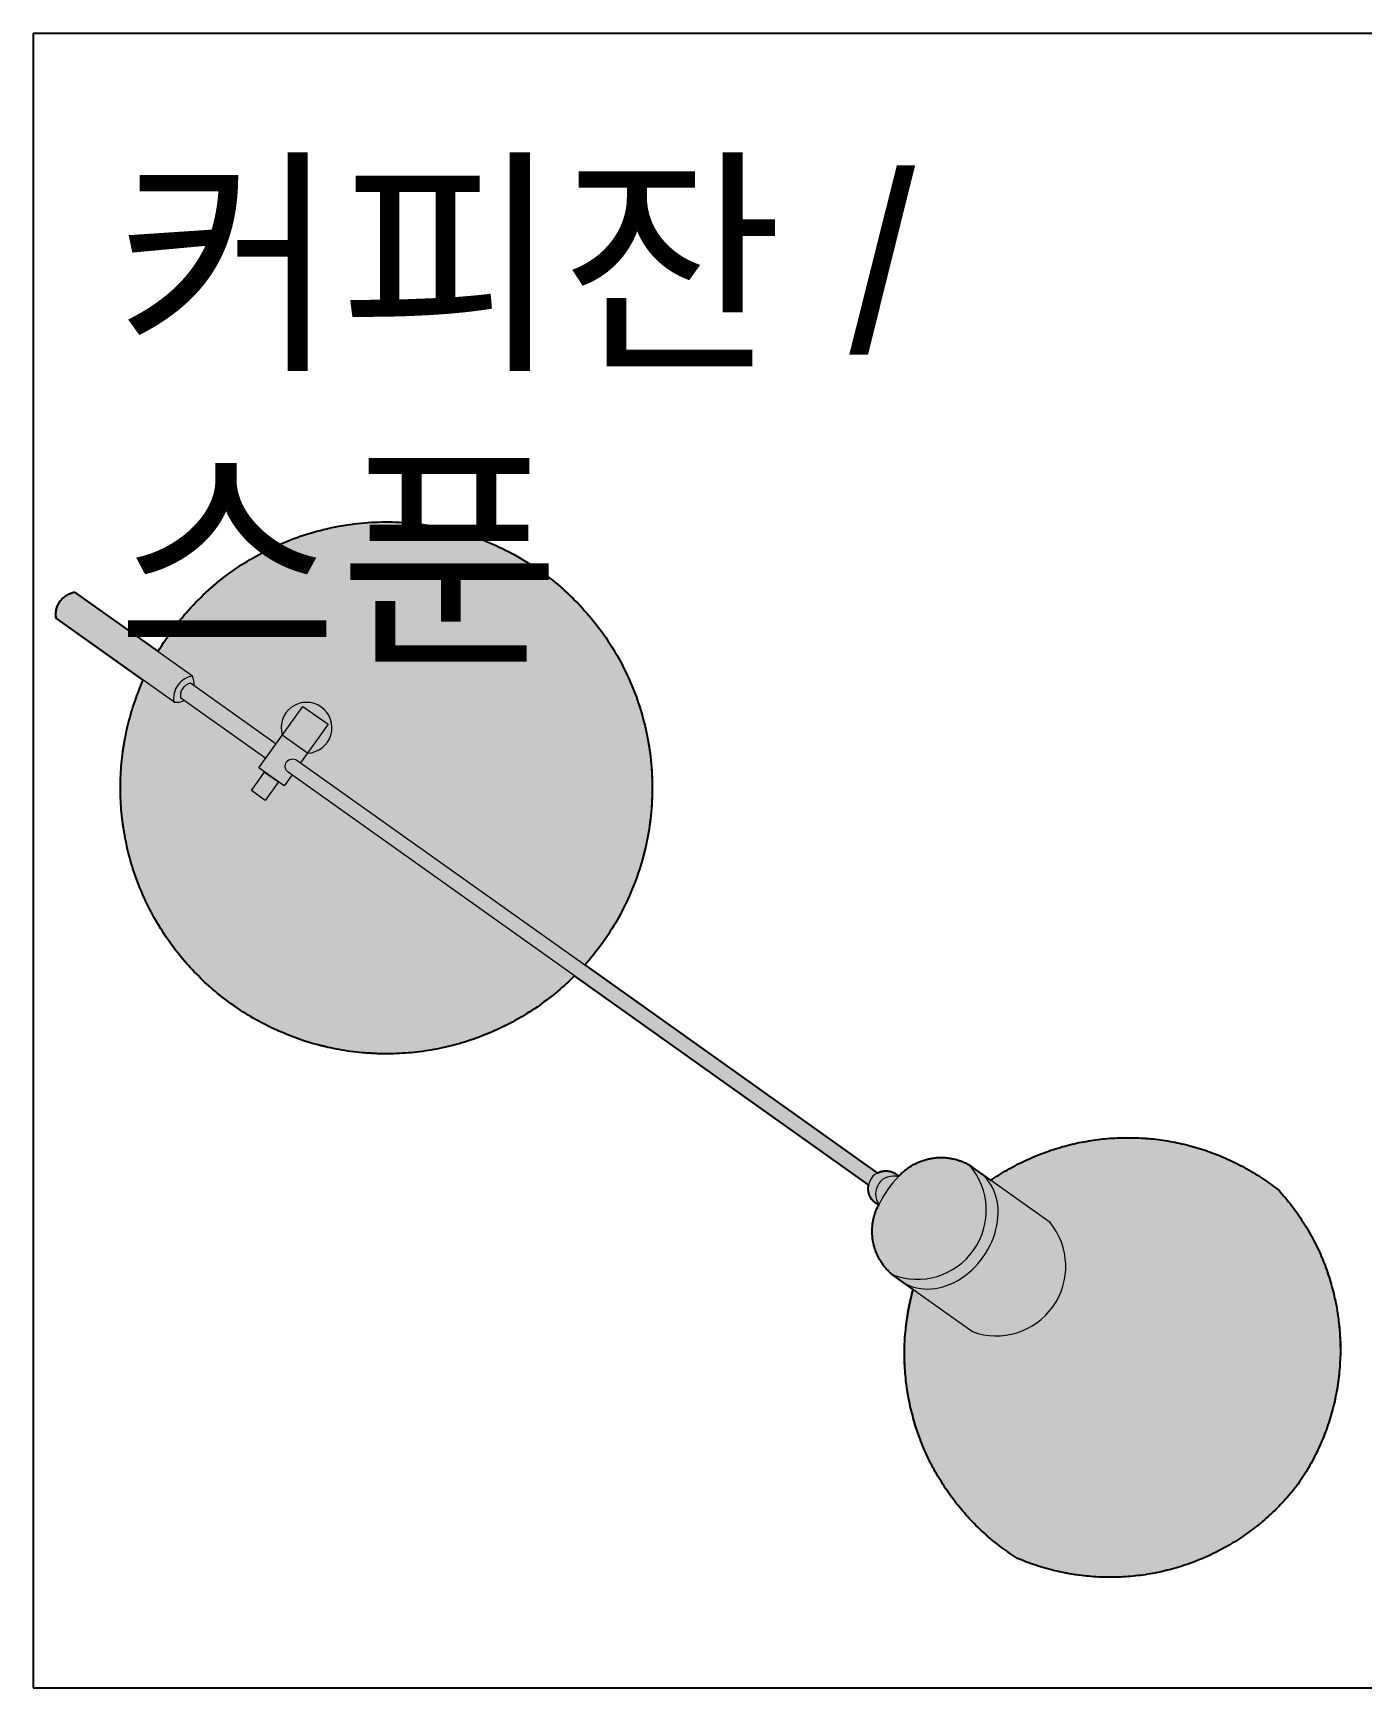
# Model space of a CAD drawing. Header units: millimetres. Extents: x 488786 to 747986, y 25193 to 95000.
# Drawn here: x 554300 to 555424, y 91100 to 92500 of the extents above; entities that cross this region are included whole.
import ezdxf

# ---------------------------------------------------------------- set-up
doc = ezdxf.new("R2010")
doc.units = ezdxf.units.MM
for name, color, linetype in [('10. ETC', 251, 'Continuous'), ('13. TXT2', 43, 'Continuous'), ('25. 255', 255, 'Continuous'), ('6. FUR1', 181, 'Continuous')]:
    doc.layers.add(name, color=color, linetype=linetype)
doc.layers.add('7. FUR2', color=241, linetype='Continuous', lineweight=5)
doc.styles.add('YUHIHA_TEXT', font='Pretendard-Regular.ttf')

# ---------------------------------------------------------------- blocks, each defined once
blk = doc.blocks.new('YUHIHA_Accessory_CoffeeCup_Spoon_A_Plan')
at = {"layer": '25. 255', "transparency": 33554687}
blk.add_hatch(color=256, dxfattribs=at).paths.add_polyline_path([(671.7, -507.7), (671.6, -507.4), (671.5, -506.8), (671.5, -506.7), (671.5, -506.6), (671.5, -506.4), (671.4, -506), (671.4, -505.9), (671.4, -505.7), (671.3, -505.2), (671.3, -504.8), (671.3, -504.4), (671.3, -503.9), (671.4, -503.5), (671.4, -503.1), (671.4, -502.8), (671.5, -502.4), (671.6, -502), (671.6, -501.7), (671.7, -501.3), (423, -324.5), (421.2, -326.2), (419.5, -327.9), (417.7, -329.6), (415.9, -331.3), (414.1, -332.9), (412.3, -334.5), (410.5, -336.1), (408.6, -337.7), (406.7, -339.3), (404.8, -340.8), (402.9, -342.3), (401, -343.8), (399.1, -345.3), (397.1, -346.7), (395.1, -348.2), (393.2, -349.6), (391.2, -351), (389.1, -352.4), (387.1, -353.7), (385.1, -355), (383, -356.3), (380.9, -357.6), (378.8, -358.9), (376.7, -360.1), (374.6, -361.3), (372.5, -362.5), (370.4, -363.7), (368.2, -364.8), (366, -365.9), (363.9, -367), (361.7, -368.1), (359.5, -369.2), (357.3, -370.2), (355, -371.2), (352.8, -372.2), (350.6, -373.1), (348.3, -374), (346, -374.9), (343.8, -375.8), (341.5, -376.7), (339.2, -377.5), (336.9, -378.3), (334.6, -379.1), (332.3, -379.9), (329.9, -380.6), (327.6, -381.3), (325.3, -382), (322.9, -382.6), (320.6, -383.2), (318.2, -383.9), (315.8, -384.4), (313.5, -385), (311.1, -385.5), (308.7, -386), (306.3, -386.5), (303.9, -386.9), (301.5, -387.4), (299.1, -387.7), (296.7, -388.1), (294.3, -388.5), (291.9, -388.8), (289.4, -389.1), (287, -389.3), (284.6, -389.6), (282.2, -389.8), (279.7, -390), (277.3, -390.1), (274.9, -390.3), (272.4, -390.4), (270, -390.5), (267.6, -390.5), (265.1, -390.5), (262.7, -390.5), (260.3, -390.5), (257.8, -390.5), (255.4, -390.4), (252.9, -390.3), (250.5, -390.1), (248.1, -390), (245.6, -389.8), (243.2, -389.6), (240.8, -389.4), (238.4, -389.1), (235.9, -388.8), (233.5, -388.5), (231.1, -388.2), (228.7, -387.8), (226.3, -387.4), (223.9, -387), (221.5, -386.5), (219.1, -386.1), (216.7, -385.6), (214.3, -385.1), (212, -384.5), (209.6, -383.9), (207.2, -383.3), (204.9, -382.7), (202.5, -382.1), (200.2, -381.4), (197.9, -380.7), (195.5, -380), (193.2, -379.2), (190.9, -378.4), (188.6, -377.6), (186.3, -376.8), (184, -375.9), (181.7, -375.1), (179.5, -374.2), (177.2, -373.2), (175, -372.3), (172.7, -371.3), (170.5, -370.3), (168.3, -369.3), (166.1, -368.3), (163.9, -367.2), (161.7, -366.1), (159.6, -365), (157.4, -363.8), (155.3, -362.7), (153.1, -361.5), (151, -360.3), (148.9, -359), (146.8, -357.8), (144.8, -356.5), (142.7, -355.2), (140.6, -353.9), (138.6, -352.5), (136.6, -351.2), (134.6, -349.8), (132.6, -348.4), (130.6, -346.9), (128.7, -345.5), (126.7, -344), (124.8, -342.5), (122.9, -341), (121, -339.5), (119.1, -337.9), (117.3, -336.3), (115.4, -334.7), (113.6, -333.1), (111.8, -331.5), (110, -329.8), (108.2, -328.1), (106.5, -326.5), (104.8, -324.7), (103, -323), (101.3, -321.3), (99.7, -319.5), (98, -317.7), (96.4, -315.9), (94.8, -314.1), (93.1, -312.2), (91.6, -310.4), (90, -308.5), (88.5, -306.6), (87, -304.7), (85.5, -302.8), (84, -300.8), (82.5, -298.9), (81.1, -296.9), (79.7, -294.9), (78.3, -292.9), (76.9, -290.9), (75.6, -288.9), (74.3, -286.8), (72.9, -284.8), (71.7, -282.7), (70.4, -280.6), (69.2, -278.5), (68, -276.4), (66.8, -274.3), (65.6, -272.1), (64.5, -270), (63.3, -267.8), (62.2, -265.6), (61.2, -263.4), (60.1, -261.2), (59.1, -259), (58.1, -256.8), (57.1, -254.6), (56.2, -252.3), (55.2, -250.1), (54.3, -247.8), (53.5, -245.5), (52.6, -243.3), (51.8, -241), (51, -238.7), (50.2, -236.4), (49.4, -234), (48.7, -231.7), (48, -229.4), (47.3, -227), (46.7, -224.7), (46, -222.3), (45.4, -220), (44.9, -217.6), (44.3, -215.2), (43.8, -212.8), (43.3, -210.5), (42.8, -208.1), (42.4, -205.7), (42, -203.3), (41.6, -200.9), (41.2, -198.5), (40.8, -196), (40.5, -193.6), (40.2, -191.2), (40, -188.8), (39.7, -186.4), (39.5, -183.9), (39.3, -181.5), (39.2, -179.1), (39, -176.6), (38.9, -174.2), (38.9, -171.8), (38.8, -169.3), (38.8, -166.9), (38.8, -164.4), (38.8, -162), (38.8, -159.6), (38.9, -157.1), (39, -154.7), (39.2, -152.3), (39.3, -149.8), (39.5, -147.4), (39.7, -145), (40, -142.5), (40.2, -140.1), (40.5, -137.7), (40.8, -135.3), (41.2, -132.9), (41.5, -130.5), (41.9, -128.1), (42.3, -125.7), (42.8, -123.3), (43.3, -120.9), (43.7, -118.5), (44.3, -116.1), (44.8, -113.7), (45.4, -111.4), (46, -109), (46.6, -106.6), (47.3, -104.3), (47.9, -101.9), (48.7, -99.6), (49.4, -97.3), (50.1, -95), (50.9, -92.7), (51.7, -90.4), (52.5, -88.1), (53.4, -85.8), (54.3, -83.5), (55.2, -81.2), (56.1, -79), (57, -76.7), (58, -74.5), (-15.7, -22.1), (-15.7, -21.9), (-15.8, -21.4), (-15.8, -21.2), (-15.9, -20.5), (-15.9, -20), (-15.9, -19.8), (-16, -19.3), (-16, -18.6), (-15.9, -18.1), (-15.9, -17.6), (-15.9, -17.2), (-15.8, -16.7), (-15.7, -16), (-15.7, -15.8), (-15.6, -15.1), (-15.5, -14.9), (-15.3, -14.2), (-15.3, -13.9), (-15.1, -13.3), (-15, -13), (-14.9, -12.6), (-14.6, -11.9), (-14.5, -11.7), (-14.3, -11.1), (-14.2, -10.9), (-14, -10.4), (-13.7, -10), (-13.5, -9.6), (-13.3, -9.2), (-13.2, -9), (-12.9, -8.6), (-12.5, -8), (-12.3, -7.6), (-11.8, -7.1), (-11.7, -6.9), (-11.2, -6.3), (-10.8, -5.8), (-10.6, -5.6), (-10.1, -5.1), (-9.9, -5), (-9.8, -4.8), (-9.4, -4.5), (-8.9, -4.1), (-8.3, -3.6), (-8.1, -3.5), (-7.6, -3.1), (-7.2, -2.8), (-6.6, -2.4), (-6.4, -2.3), (-5.7, -2), (-5.3, -1.8), (-4.9, -1.6), (-4.5, -1.4), (-4.1, -1.2), (-3.6, -1), (-3.2, -0.8), (-2.7, -0.7), (-2.3, -0.5), (-1.8, -0.4), (-1.4, -0.3), (-0.9, -0.2), (-0.5, -0.1), (0, 0), (70.6, -50.2), (72.1, -47.7), (73.7, -45.2), (75.2, -42.7), (76.9, -40.3), (78.5, -37.9), (80.2, -35.5), (81.9, -33.1), (83.6, -30.8), (85.4, -28.4), (87.2, -26.1), (89, -23.8), (90.9, -21.6), (92.8, -19.3), (94.7, -17.1), (96.6, -14.9), (98.6, -12.8), (100.6, -10.6), (102.7, -8.5), (104.7, -6.4), (106.8, -4.4), (108.9, -2.3), (111, -0.3), (113.2, 1.6), (115.4, 3.6), (117.6, 5.5), (119.9, 7.4), (122.1, 9.2), (124.4, 11.1), (126.7, 12.9), (129, 14.6), (131.4, 16.4), (133.8, 18.1), (136.2, 19.8), (138.6, 21.4), (141, 23), (143.5, 24.6), (146, 26.1), (148.5, 27.7), (151, 29.1), (153.6, 30.6), (156.1, 32), (158.7, 33.4), (161.3, 34.7), (163.9, 36.1), (166.6, 37.3), (169.2, 38.6), (171.9, 39.8), (174.6, 41), (177.2, 42.1), (180, 43.2), (182.7, 44.3), (185.4, 45.3), (188.2, 46.3), (190.9, 47.3), (193.7, 48.2), (196.5, 49.1), (199.3, 50), (202.1, 50.8), (204.9, 51.6), (207.8, 52.3), (210.6, 53), (213.5, 53.7), (216.3, 54.4), (219.2, 55), (222, 55.5), (224.9, 56), (227.8, 56.5), (230.7, 57), (233.6, 57.4), (236.5, 57.8), (239.4, 58.1), (242.3, 58.4), (245.3, 58.6), (248.2, 58.9), (251.1, 59.1), (254, 59.2), (256.9, 59.3), (259.9, 59.4), (262.8, 59.4), (265.7, 59.4), (268.7, 59.4), (271.6, 59.3), (274.5, 59.2), (277.4, 59), (280.4, 58.8), (283.3, 58.6), (286.2, 58.3), (289.1, 58), (292, 57.6), (294.9, 57.2), (297.8, 56.8), (300.7, 56.4), (303.6, 55.9), (306.5, 55.3), (309.3, 54.7), (312.2, 54.1), (315, 53.5), (317.9, 52.8), (320.7, 52.1), (323.6, 51.3), (326.4, 50.5), (329.2, 49.7), (332, 48.8), (334.8, 47.9), (337.5, 47), (340.3, 46), (343, 45), (345.8, 43.9), (348.5, 42.8), (351.2, 41.7), (353.9, 40.6), (356.6, 39.4), (359.2, 38.1), (361.9, 36.9), (364.5, 35.6), (367.1, 34.3), (369.7, 32.9), (372.3, 31.5), (374.8, 30.1), (377.4, 28.6), (379.9, 27.1), (382.4, 25.6), (384.9, 24), (387.3, 22.4), (389.7, 20.8), (392.2, 19.2), (394.6, 17.5), (396.9, 15.8), (399.3, 14), (401.6, 12.2), (403.9, 10.4), (406.2, 8.6), (408.4, 6.7), (410.7, 4.8), (412.9, 2.9), (415, 0.9), (417.2, -1), (419.3, -3.1), (421.4, -5.1), (423.5, -7.2), (425.6, -9.3), (427.6, -11.4), (429.6, -13.5), (431.5, -15.7), (433.5, -17.9), (435.4, -20.1), (437.3, -22.4), (439.1, -24.6), (440.9, -26.9), (442.7, -29.2), (444.5, -31.6), (446.2, -33.9), (447.9, -36.3), (449.6, -38.7), (451.2, -41.2), (452.8, -43.6), (454.4, -46.1), (455.9, -48.6), (457.4, -51.1), (458.9, -53.6), (460.3, -56.2), (461.7, -58.7), (463.1, -61.3), (464.5, -63.9), (465.8, -66.5), (467, -69.2), (468.3, -71.8), (469.5, -74.5), (470.6, -77.2), (471.8, -79.9), (472.9, -82.6), (473.9, -85.3), (475, -88.1), (475.9, -90.8), (476.9, -93.6), (477.8, -96.4), (478.7, -99.2), (479.5, -102), (480.4, -104.8), (481.1, -107.6), (481.9, -110.4), (482.6, -113.3), (483.2, -116.1), (483.9, -119), (484.4, -121.9), (485, -124.7), (485.5, -127.6), (486, -130.5), (486.4, -133.4), (486.8, -136.3), (487.2, -139.2), (487.5, -142.1), (487.8, -145), (488, -148), (488.2, -150.9), (488.4, -153.8), (488.5, -156.7), (488.6, -159.6), (488.7, -162.6), (488.7, -165.5), (488.7, -168.4), (488.7, -171.4), (488.6, -174.3), (488.4, -177.2), (488.2, -180.1), (488, -183.1), (487.8, -186), (487.5, -188.9), (487.2, -191.8), (486.8, -194.7), (486.4, -197.6), (486, -200.5), (485.5, -203.4), (485, -206.3), (484.5, -209.1), (483.9, -212), (483.3, -214.9), (482.6, -217.7), (481.9, -220.6), (481.2, -223.4), (480.4, -226.2), (479.6, -229), (478.7, -231.8), (477.9, -234.6), (476.9, -237.4), (476, -240.2), (475, -242.9), (474, -245.7), (472.9, -248.4), (471.8, -251.1), (470.7, -253.8), (469.5, -256.5), (468.3, -259.2), (467.1, -261.8), (465.8, -264.5), (464.5, -267.1), (463.2, -269.7), (461.8, -272.3), (460.4, -274.9), (459, -277.4), (457.5, -279.9), (456, -282.5), (454.4, -284.9), (452.9, -287.4), (451.3, -289.9), (449.6, -292.3), (448, -294.7), (446.3, -297.1), (444.5, -299.5), (442.8, -301.8), (441, -304.1), (439.2, -306.4), (437.3, -308.7), (435.5, -310.9), (433.6, -313.2), (431.6, -315.4), (679.2, -491.4), (679.5, -491.2), (679.7, -491.1), (680.3, -490.8), (680.6, -490.7), (680.8, -490.6), (681.4, -490.4), (681.9, -490.2), (682.1, -490.1), (682.4, -490.1), (682.9, -489.9), (683.3, -489.8), (683.7, -489.8), (684.3, -489.7), (684.5, -489.7), (685, -489.6), (685.6, -489.6), (685.9, -489.5), (686.2, -489.5), (686.5, -489.5), (686.7, -489.5), (687, -489.6), (687.1, -489.6), (687.5, -489.6), (687.7, -489.6), (688.2, -489.7), (688.6, -489.7), (688.9, -489.8), (689.4, -489.9), (689.7, -489.9), (689.9, -490), (690.4, -490.1), (690.8, -490.2), (691.2, -490.3), (691.5, -490.5), (691.8, -490.6), (692.3, -490.8), (692.9, -491), (693.4, -491.3), (693.7, -491.5), (693.9, -491.6), (694.5, -491.9), (694.7, -492.1), (695.1, -492.4), (695.6, -492.7), (696, -493), (696.2, -493.2), (696.4, -493.4), (696.8, -493.8), (697, -494), (697.1, -494.1), (697.2, -494.2), (697.8, -493.4), (698.6, -492.7), (698.9, -492.3), (699.6, -491.6), (700.4, -491), (701.1, -490.3), (701.5, -490), (702.3, -489.3), (703.1, -488.7), (703.9, -488.1), (704.3, -487.8), (704.7, -487.5), (705.5, -486.9), (706.3, -486.3), (707.6, -485.5), (708.1, -485.2), (708.9, -484.7), (709.8, -484.2), (710.3, -484), (711.2, -483.5), (712.1, -483.1), (712.5, -482.9), (713.9, -482.2), (714.8, -481.9), (715.8, -481.5), (716.2, -481.3), (717.2, -481), (717.7, -480.8), (718.2, -480.7), (719.1, -480.4), (719.6, -480.2), (720.6, -479.9), (721.6, -479.7), (722.5, -479.5), (723.5, -479.3), (724, -479.2), (724.5, -479.1), (725.5, -478.9), (726, -478.8), (727, -478.7), (728, -478.6), (728.5, -478.5), (729.5, -478.4), (730, -478.4), (730.5, -478.4), (731.5, -478.3), (732, -478.3), (733.1, -478.3), (734.1, -478.3), (735.1, -478.4), (736.1, -478.4), (736.6, -478.4), (737.6, -478.5), (738.6, -478.6), (739.6, -478.8), (740.1, -478.8), (740.6, -478.9), (741.1, -479), (741.6, -479.1), (742.1, -479.2), (743.1, -479.4), (743.6, -479.5), (744.6, -479.7), (745, -479.8), (746, -480.1), (746.5, -480.2), (747.5, -480.5), (748, -480.7), (748.4, -480.8), (748.9, -481), (749.4, -481.2), (749.9, -481.3), (750.3, -481.5), (750.8, -481.7), (751.7, -482.1), (752.7, -482.5), (753.1, -482.7), (753.6, -482.9), (754.5, -483.3), (754.9, -483.6), (755.8, -484), (756.3, -484.3), (764.8, -490.3), (765.4, -490.7), (765.6, -490.9), (775, -497.6), (776.7, -496.4), (778.4, -495.3), (780.1, -494.2), (781.8, -493.1), (783.6, -492), (785.3, -490.9), (787.1, -489.9), (788.8, -488.9), (790.6, -487.9), (792.4, -486.9), (794.2, -485.9), (796, -484.9), (797.8, -484), (799.6, -483.1), (801.5, -482.2), (803.3, -481.3), (805.1, -480.4), (807, -479.6), (808.9, -478.7), (810.7, -477.9), (812.6, -477.1), (814.5, -476.4), (816.4, -475.6), (818.3, -474.9), (820.2, -474.2), (822.1, -473.5), (824.1, -472.8), (826, -472.1), (827.9, -471.5), (829.9, -470.9), (831.8, -470.3), (833.8, -469.7), (835.8, -469.1), (837.7, -468.6), (839.7, -468), (841.7, -467.5), (843.7, -467.1), (845.7, -466.6), (847.7, -466.2), (849.6, -465.7), (851.7, -465.3), (853.7, -464.9), (855.7, -464.6), (857.7, -464.2), (859.7, -463.9), (861.7, -463.6), (863.7, -463.3), (865.8, -463.1), (867.8, -462.8), (869.8, -462.6), (871.9, -462.4), (873.9, -462.2), (875.9, -462), (878, -461.9), (880, -461.8), (882, -461.7), (884.1, -461.6), (886.1, -461.5), (888.2, -461.5), (890.2, -461.5), (892.2, -461.5), (894.3, -461.5), (896.3, -461.5), (898.4, -461.6), (900.4, -461.7), (902.5, -461.8), (904.5, -461.9), (906.5, -462.1), (908.6, -462.2), (910.6, -462.4), (912.6, -462.6), (914.7, -462.8), (916.7, -463.1), (918.7, -463.3), (920.7, -463.6), (922.7, -463.9), (924.8, -464.3), (926.8, -464.6), (928.8, -465), (930.8, -465.4), (932.8, -465.8), (934.8, -466.2), (936.8, -466.6), (938.8, -467.1), (940.8, -467.6), (942.7, -468.1), (944.7, -468.6), (946.7, -469.2), (948.6, -469.7), (950.6, -470.3), (952.5, -470.9), (954.5, -471.5), (956.4, -472.2), (958.4, -472.8), (960.3, -473.5), (962.2, -474.2), (964.1, -474.9), (966, -475.7), (967.9, -476.4), (969.8, -477.2), (971.7, -478), (973.6, -478.8), (975.4, -479.6), (977.3, -480.5), (979.1, -481.3), (981, -482.2), (982.8, -483.1), (984.6, -484.1), (986.4, -485), (988.2, -486), (990, -486.9), (991.8, -487.9), (993.6, -489), (995.4, -490), (997.1, -491), (998.8, -492.1), (1000.6, -493.2), (1002.3, -494.3), (1004, -495.4), (1005.7, -496.5), (1007.4, -497.7), (1009.1, -498.8), (1010.7, -500), (1012.4, -501.2), (1014, -502.4), (1015.7, -503.7), (1017.3, -504.9), (1018.9, -506.2), (1020.3, -507.7), (1021.6, -509.3), (1023, -510.9), (1024.3, -512.5), (1025.7, -514.1), (1027, -515.7), (1028.3, -517.3), (1029.6, -519), (1030.8, -520.6), (1032.1, -522.3), (1033.3, -524), (1034.5, -525.7), (1035.7, -527.4), (1036.8, -529.1), (1038, -530.9), (1039.1, -532.6), (1040.3, -534.4), (1041.4, -536.1), (1042.4, -537.9), (1043.5, -539.7), (1044.5, -541.5), (1045.6, -543.3), (1046.6, -545.1), (1047.6, -547), (1048.5, -548.8), (1049.5, -550.7), (1050.4, -552.5), (1051.3, -554.4), (1052.2, -556.3), (1053.1, -558.2), (1053.9, -560.1), (1054.7, -562), (1055.6, -563.9), (1056.3, -565.9), (1057.1, -567.8), (1057.9, -569.7), (1058.6, -571.7), (1059.3, -573.6), (1060, -575.6), (1060.6, -577.6), (1061.3, -579.6), (1061.9, -581.6), (1062.5, -583.5), (1063.1, -585.5), (1063.7, -587.6), (1064.2, -589.6), (1064.7, -591.6), (1065.2, -593.6), (1065.7, -595.6), (1066.2, -597.7), (1066.6, -599.7), (1067, -601.7), (1067.4, -603.8), (1067.8, -605.8), (1068.1, -607.9), (1068.5, -609.9), (1068.8, -612), (1069.1, -614.1), (1069.3, -616.1), (1069.6, -618.2), (1069.8, -620.3), (1070, -622.3), (1070.2, -624.4), (1070.3, -626.5), (1070.5, -628.6), (1070.6, -630.7), (1070.7, -632.7), (1070.8, -634.8), (1070.8, -636.9), (1070.8, -639), (1070.8, -641.1), (1070.8, -643.1), (1070.8, -645.2), (1070.7, -647.3), (1070.6, -649.4), (1070.5, -651.5), (1070.4, -653.6), (1070.3, -655.6), (1070.1, -657.7), (1069.9, -659.8), (1069.7, -661.8), (1069.5, -663.9), (1069.2, -666), (1068.9, -668.1), (1068.6, -670.1), (1068.3, -672.2), (1068, -674.2), (1067.6, -676.3), (1067.2, -678.3), (1066.8, -680.4), (1066.4, -682.4), (1066, -684.4), (1065.5, -686.5), (1065, -688.5), (1064.5, -690.5), (1064, -692.5), (1063.4, -694.5), (1062.8, -696.5), (1062.2, -698.5), (1061.6, -700.5), (1061, -702.5), (1060.3, -704.5), (1059.7, -706.5), (1059, -708.4), (1058.2, -710.4), (1057.5, -712.3), (1056.7, -714.3), (1056, -716.2), (1055.2, -718.1), (1054.3, -720), (1053.5, -721.9), (1052.6, -723.8), (1051.8, -725.7), (1050.9, -727.6), (1050, -729.5), (1049, -731.3), (1048.1, -733.2), (1047.1, -735), (1046.1, -736.9), (1045.1, -738.7), (1044, -740.5), (1043, -742.3), (1041.9, -744.1), (1040.8, -745.8), (1039.7, -747.6), (1038.6, -749.4), (1037.5, -751.1), (1036.3, -752.8), (1035, -754.5), (1033.8, -756.2), (1032.5, -757.8), (1031.2, -759.4), (1029.9, -761), (1028.5, -762.6), (1027.2, -764.2), (1025.8, -765.8), (1024.4, -767.3), (1023, -768.9), (1021.6, -770.4), (1020.2, -771.9), (1018.7, -773.4), (1017.3, -774.9), (1015.8, -776.4), (1014.3, -777.8), (1012.8, -779.2), (1011.2, -780.7), (1009.7, -782.1), (1008.1, -783.4), (1006.6, -784.8), (1005, -786.2), (1003.4, -787.5), (1001.8, -788.8), (1000.2, -790.1), (998.5, -791.4), (996.9, -792.7), (995.2, -793.9), (993.5, -795.2), (991.8, -796.4), (990.1, -797.6), (988.4, -798.8), (986.7, -799.9), (985, -801.1), (983.2, -802.2), (981.4, -803.3), (979.7, -804.4), (977.9, -805.5), (976.1, -806.5), (974.3, -807.6), (972.5, -808.6), (970.6, -809.6), (968.8, -810.6), (966.9, -811.5), (965.1, -812.5), (963.2, -813.4), (961.3, -814.3), (959.4, -815.2), (957.6, -816), (955.6, -816.9), (953.7, -817.7), (951.8, -818.5), (949.9, -819.3), (947.9, -820), (946, -820.8), (944, -821.5), (942.1, -822.2), (940.1, -822.9), (938.1, -823.5), (936.1, -824.2), (934.2, -824.8), (932.2, -825.4), (930.2, -825.9), (928.1, -826.5), (926.1, -827), (924.1, -827.5), (922.1, -828), (920.1, -828.5), (918, -829), (916, -829.4), (913.9, -829.8), (911.9, -830.2), (909.9, -830.5), (907.8, -830.9), (905.7, -831.2), (903.7, -831.5), (901.6, -831.8), (899.5, -832), (897.5, -832.3), (895.4, -832.5), (893.3, -832.7), (891.3, -832.8), (889.2, -833), (887.1, -833.1), (885, -833.2), (882.9, -833.3), (880.9, -833.4), (878.8, -833.4), (876.7, -833.4), (874.6, -833.4), (872.5, -833.4), (870.4, -833.3), (868.4, -833.3), (866.3, -833.2), (864.2, -833.1), (862.1, -832.9), (860, -832.8), (858, -832.6), (855.9, -832.4), (853.8, -832.2), (851.8, -831.9), (849.7, -831.7), (847.6, -831.4), (845.6, -831.1), (843.5, -830.8), (841.4, -830.4), (839.4, -830), (837.4, -829.6), (835.3, -829.2), (833.3, -828.8), (831.2, -828.3), (829.2, -827.9), (827.2, -827.4), (825.2, -826.8), (823.2, -826.3), (821.2, -825.7), (819.2, -825.2), (817.2, -824.6), (815.2, -823.9), (813.2, -823.3), (811.2, -822.6), (809.3, -821.9), (807.3, -821.2), (805.3, -820.5), (803.4, -819.8), (801.5, -819), (799.5, -818.2), (797.6, -817.4), (795.9, -816.3), (794.2, -815.2), (792.5, -814), (790.8, -812.9), (789.1, -811.7), (787.5, -810.5), (785.8, -809.3), (784.2, -808.1), (782.5, -806.9), (780.9, -805.7), (779.3, -804.4), (777.7, -803.1), (776.1, -801.8), (774.6, -800.5), (773, -799.2), (771.5, -797.8), (770, -796.5), (768.4, -795.1), (766.9, -793.7), (765.5, -792.3), (764, -790.9), (762.5, -789.5), (761.1, -788), (759.7, -786.6), (758.3, -785.1), (756.9, -783.6), (755.5, -782.1), (754.1, -780.6), (752.8, -779), (751.4, -777.5), (750.1, -775.9), (748.8, -774.4), (747.5, -772.8), (746.2, -771.2), (745, -769.6), (743.7, -768), (742.5, -766.3), (741.3, -764.7), (740.1, -763), (738.9, -761.4), (737.8, -759.7), (736.6, -758), (735.5, -756.3), (734.4, -754.6), (733.3, -752.8), (732.2, -751.1), (731.2, -749.4), (730.1, -747.6), (729.1, -745.8), (728.1, -744.1), (727.1, -742.3), (726.1, -740.5), (725.2, -738.7), (724.2, -736.9), (723.3, -735), (722.4, -733.2), (721.6, -731.4), (720.7, -729.5), (719.9, -727.6), (719, -725.8), (718.2, -723.9), (717.4, -722), (716.7, -720.1), (715.9, -718.2), (715.2, -716.3), (714.5, -714.4), (713.8, -712.5), (713.1, -710.5), (712.5, -708.6), (711.8, -706.7), (711.2, -704.7), (710.6, -702.8), (710.1, -700.8), (709.5, -698.8), (709, -696.9), (708.5, -694.9), (708, -692.9), (707.5, -690.9), (707, -688.9), (706.6, -686.9), (706.2, -684.9), (705.8, -682.9), (705.4, -680.9), (705, -678.9), (704.7, -676.9), (704.4, -674.9), (704.1, -672.9), (703.8, -670.8), (703.6, -668.8), (703.3, -666.8), (703.1, -664.8), (702.9, -662.7), (702.7, -660.7), (702.6, -658.7), (702.4, -656.6), (702.3, -654.6), (702.2, -652.5), (702.2, -650.5), (702.1, -648.5), (702.1, -646.4), (702.1, -644.4), (702.1, -642.3), (702.1, -640.3), (702.2, -638.2), (702.2, -636.2), (702.3, -634.2), (702.4, -632.1), (702.5, -630.1), (702.7, -628.1), (702.9, -626), (703.1, -624), (703.3, -622), (703.5, -619.9), (703.8, -617.9), (704, -615.9), (704.3, -613.9), (704.6, -611.8), (705, -609.8), (705.3, -607.8), (705.7, -605.8), (706.1, -603.8), (706.5, -601.8), (706.9, -599.8), (707.4, -597.8), (707.9, -595.8), (708.3, -593.8), (708.9, -591.9), (709.4, -589.9), (691.6, -577.3), (691.3, -577), (690.5, -576.3), (689.8, -575.6), (689.4, -575.2), (689, -574.9), (688.3, -574.2), (687.6, -573.4), (686.9, -572.7), (686.6, -572.3), (685.9, -571.5), (685, -570.4), (684.3, -569.6), (683.4, -568.3), (683.2, -567.9), (682.6, -567.1), (682.3, -566.6), (681.8, -565.8), (681.2, -564.9), (681, -564.5), (680.7, -564), (680.5, -563.6), (680, -562.7), (679.8, -562.2), (679.6, -561.8), (679.3, -561.3), (679.1, -560.9), (678.7, -559.9), (678.3, -559), (678.1, -558.5), (677.9, -558.1), (677.6, -557.1), (677.2, -556.1), (677.1, -555.7), (676.8, -554.7), (676.6, -554.2), (676.4, -553.2), (676.2, -552.7), (676, -551.8), (675.9, -551.3), (675.7, -550.3), (675.5, -549.3), (675.4, -548.8), (675.2, -547.8), (675.1, -547.3), (675, -546.3), (675, -545.8), (674.9, -544.7), (674.8, -543.7), (674.7, -543.2), (674.7, -542.2), (674.7, -541.2), (674.7, -540.2), (674.7, -539.2), (674.7, -538.7), (674.8, -537.7), (674.9, -536.6), (674.9, -536.1), (675, -535.1), (675.1, -534.1), (675.2, -533.6), (675.3, -533.1), (675.5, -532.1), (675.5, -531.6), (675.7, -530.6), (675.9, -530.1), (676.1, -529.1), (676.4, -528.1), (676.5, -527.7), (676.6, -527.2), (676.8, -526.7), (676.9, -526.2), (677.2, -525.2), (677.6, -524.3), (677.9, -523.3), (678.1, -522.9), (678.5, -521.9), (679.1, -520.5), (679.3, -520.1), (679.8, -519.2), (680.3, -518.3), (679.8, -518), (679.5, -517.9), (679.1, -517.7), (678.9, -517.5), (678.4, -517.3), (678.2, -517.2), (677.9, -516.9), (677.4, -516.6), (677.1, -516.3), (676.7, -516), (676.2, -515.6), (675.9, -515.3), (675.7, -515.1), (675.3, -514.7), (675, -514.4), (674.7, -514), (674.5, -513.7), (674.1, -513.3), (674, -513.1), (673.7, -512.7), (673.4, -512.2), (673.2, -511.7), (673, -511.3), (672.8, -511), (672.6, -510.6), (672.5, -510.2), (672.3, -509.9), (672.2, -509.4), (672, -509), (671.9, -508.6), (671.8, -508.2)], is_closed=False, flags=16)
at = {"layer": '6. FUR1'}
blk.add_lwpolyline([(671.7, -507.7), (671.6, -507.4), (671.5, -506.8), (671.5, -506.7), (671.5, -506.6), (671.5, -506.4), (671.4, -506), (671.4, -505.9), (671.4, -505.7), (671.3, -505.2), (671.3, -504.8), (671.3, -504.4), (671.3, -503.9), (671.4, -503.5), (671.4, -503.1), (671.4, -502.8), (671.5, -502.4), (671.6, -502), (671.6, -501.7), (671.7, -501.3), (423, -324.5), (421.2, -326.2), (419.5, -327.9), (417.7, -329.6), (415.9, -331.3), (414.1, -332.9), (412.3, -334.5), (410.5, -336.1), (408.6, -337.7), (406.7, -339.3), (404.8, -340.8), (402.9, -342.3), (401, -343.8), (399.1, -345.3), (397.1, -346.7), (395.1, -348.2), (393.2, -349.6), (391.2, -351), (389.1, -352.4), (387.1, -353.7), (385.1, -355), (383, -356.3), (380.9, -357.6), (378.8, -358.9), (376.7, -360.1), (374.6, -361.3), (372.5, -362.5), (370.4, -363.7), (368.2, -364.8), (366, -365.9), (363.9, -367), (361.7, -368.1), (359.5, -369.2), (357.3, -370.2), (355, -371.2), (352.8, -372.2), (350.6, -373.1), (348.3, -374), (346, -374.9), (343.8, -375.8), (341.5, -376.7), (339.2, -377.5), (336.9, -378.3), (334.6, -379.1), (332.3, -379.9), (329.9, -380.6), (327.6, -381.3), (325.3, -382), (322.9, -382.6), (320.6, -383.2), (318.2, -383.9), (315.8, -384.4), (313.5, -385), (311.1, -385.5), (308.7, -386), (306.3, -386.5), (303.9, -386.9), (301.5, -387.4), (299.1, -387.7), (296.7, -388.1), (294.3, -388.5), (291.9, -388.8), (289.4, -389.1), (287, -389.3), (284.6, -389.6), (282.2, -389.8), (279.7, -390), (277.3, -390.1), (274.9, -390.3), (272.4, -390.4), (270, -390.5), (267.6, -390.5), (265.1, -390.5), (262.7, -390.5), (260.3, -390.5), (257.8, -390.5), (255.4, -390.4), (252.9, -390.3), (250.5, -390.1), (248.1, -390), (245.6, -389.8), (243.2, -389.6), (240.8, -389.4), (238.4, -389.1), (235.9, -388.8), (233.5, -388.5), (231.1, -388.2), (228.7, -387.8), (226.3, -387.4), (223.9, -387), (221.5, -386.5), (219.1, -386.1), (216.7, -385.6), (214.3, -385.1), (212, -384.5), (209.6, -383.9), (207.2, -383.3), (204.9, -382.7), (202.5, -382.1), (200.2, -381.4), (197.9, -380.7), (195.5, -380), (193.2, -379.2), (190.9, -378.4), (188.6, -377.6), (186.3, -376.8), (184, -375.9), (181.7, -375.1), (179.5, -374.2), (177.2, -373.2), (175, -372.3), (172.7, -371.3), (170.5, -370.3), (168.3, -369.3), (166.1, -368.3), (163.9, -367.2), (161.7, -366.1), (159.6, -365), (157.4, -363.8), (155.3, -362.7), (153.1, -361.5), (151, -360.3), (148.9, -359), (146.8, -357.8), (144.8, -356.5), (142.7, -355.2), (140.6, -353.9), (138.6, -352.5), (136.6, -351.2), (134.6, -349.8), (132.6, -348.4), (130.6, -346.9), (128.7, -345.5), (126.7, -344), (124.8, -342.5), (122.9, -341), (121, -339.5), (119.1, -337.9), (117.3, -336.3), (115.4, -334.7), (113.6, -333.1), (111.8, -331.5), (110, -329.8), (108.2, -328.1), (106.5, -326.5), (104.8, -324.7), (103, -323), (101.3, -321.3), (99.7, -319.5), (98, -317.7), (96.4, -315.9), (94.8, -314.1), (93.1, -312.2), (91.6, -310.4), (90, -308.5), (88.5, -306.6), (87, -304.7), (85.5, -302.8), (84, -300.8), (82.5, -298.9), (81.1, -296.9), (79.7, -294.9), (78.3, -292.9), (76.9, -290.9), (75.6, -288.9), (74.3, -286.8), (72.9, -284.8), (71.7, -282.7), (70.4, -280.6), (69.2, -278.5), (68, -276.4), (66.8, -274.3), (65.6, -272.1), (64.5, -270), (63.3, -267.8), (62.2, -265.6), (61.2, -263.4), (60.1, -261.2), (59.1, -259), (58.1, -256.8), (57.1, -254.6), (56.2, -252.3), (55.2, -250.1), (54.3, -247.8), (53.5, -245.5), (52.6, -243.3), (51.8, -241), (51, -238.7), (50.2, -236.4), (49.4, -234), (48.7, -231.7), (48, -229.4), (47.3, -227), (46.7, -224.7), (46, -222.3), (45.4, -220), (44.9, -217.6), (44.3, -215.2), (43.8, -212.8), (43.3, -210.5), (42.8, -208.1), (42.4, -205.7), (42, -203.3), (41.6, -200.9), (41.2, -198.5), (40.8, -196), (40.5, -193.6), (40.2, -191.2), (40, -188.8), (39.7, -186.4), (39.5, -183.9), (39.3, -181.5), (39.2, -179.1), (39, -176.6), (38.9, -174.2), (38.9, -171.8), (38.8, -169.3), (38.8, -166.9), (38.8, -164.4), (38.8, -162), (38.8, -159.6), (38.9, -157.1), (39, -154.7), (39.2, -152.3), (39.3, -149.8), (39.5, -147.4), (39.7, -145), (40, -142.5), (40.2, -140.1), (40.5, -137.7), (40.8, -135.3), (41.2, -132.9), (41.5, -130.5), (41.9, -128.1), (42.3, -125.7), (42.8, -123.3), (43.3, -120.9), (43.7, -118.5), (44.3, -116.1), (44.8, -113.7), (45.4, -111.4), (46, -109), (46.6, -106.6), (47.3, -104.3), (47.9, -101.9), (48.7, -99.6), (49.4, -97.3), (50.1, -95), (50.9, -92.7), (51.7, -90.4), (52.5, -88.1), (53.4, -85.8), (54.3, -83.5), (55.2, -81.2), (56.1, -79), (57, -76.7), (58, -74.5), (-15.7, -22.1), (-15.7, -21.9), (-15.8, -21.4), (-15.8, -21.2), (-15.9, -20.5), (-15.9, -20), (-15.9, -19.8), (-16, -19.3), (-16, -18.6), (-15.9, -18.1), (-15.9, -17.6), (-15.9, -17.2), (-15.8, -16.7), (-15.7, -16), (-15.7, -15.8), (-15.6, -15.1), (-15.5, -14.9), (-15.3, -14.2), (-15.3, -13.9), (-15.1, -13.3), (-15, -13), (-14.9, -12.6), (-14.6, -11.9), (-14.5, -11.7), (-14.3, -11.1), (-14.2, -10.9), (-14, -10.4), (-13.7, -10), (-13.5, -9.6), (-13.3, -9.2), (-13.2, -9), (-12.9, -8.6), (-12.5, -8), (-12.3, -7.6), (-11.8, -7.1), (-11.7, -6.9), (-11.2, -6.3), (-10.8, -5.8), (-10.6, -5.6), (-10.1, -5.1), (-9.9, -5), (-9.8, -4.8), (-9.4, -4.5), (-8.9, -4.1), (-8.3, -3.6), (-8.1, -3.5), (-7.6, -3.1), (-7.2, -2.8), (-6.6, -2.4), (-6.4, -2.3), (-5.7, -2), (-5.3, -1.8), (-4.9, -1.6), (-4.5, -1.4), (-4.1, -1.2), (-3.6, -1), (-3.2, -0.8), (-2.7, -0.7), (-2.3, -0.5), (-1.8, -0.4), (-1.4, -0.3), (-0.9, -0.2), (-0.5, -0.1), (0, 0), (70.6, -50.2), (72.1, -47.7), (73.7, -45.2), (75.2, -42.7), (76.9, -40.3), (78.5, -37.9), (80.2, -35.5), (81.9, -33.1), (83.6, -30.8), (85.4, -28.4), (87.2, -26.1), (89, -23.8), (90.9, -21.6), (92.8, -19.3), (94.7, -17.1), (96.6, -14.9), (98.6, -12.8), (100.6, -10.6), (102.7, -8.5), (104.7, -6.4), (106.8, -4.4), (108.9, -2.3), (111, -0.3), (113.2, 1.6), (115.4, 3.6), (117.6, 5.5), (119.9, 7.4), (122.1, 9.2), (124.4, 11.1), (126.7, 12.9), (129, 14.6), (131.4, 16.4), (133.8, 18.1), (136.2, 19.8), (138.6, 21.4), (141, 23), (143.5, 24.6), (146, 26.1), (148.5, 27.7), (151, 29.1), (153.6, 30.6), (156.1, 32), (158.7, 33.4), (161.3, 34.7), (163.9, 36.1), (166.6, 37.3), (169.2, 38.6), (171.9, 39.8), (174.6, 41), (177.2, 42.1), (180, 43.2), (182.7, 44.3), (185.4, 45.3), (188.2, 46.3), (190.9, 47.3), (193.7, 48.2), (196.5, 49.1), (199.3, 50), (202.1, 50.8), (204.9, 51.6), (207.8, 52.3), (210.6, 53), (213.5, 53.7), (216.3, 54.4), (219.2, 55), (222, 55.5), (224.9, 56), (227.8, 56.5), (230.7, 57), (233.6, 57.4), (236.5, 57.8), (239.4, 58.1), (242.3, 58.4), (245.3, 58.6), (248.2, 58.9), (251.1, 59.1), (254, 59.2), (256.9, 59.3), (259.9, 59.4), (262.8, 59.4), (265.7, 59.4), (268.7, 59.4), (271.6, 59.3), (274.5, 59.2), (277.4, 59), (280.4, 58.8), (283.3, 58.6), (286.2, 58.3), (289.1, 58), (292, 57.6), (294.9, 57.2), (297.8, 56.8), (300.7, 56.4), (303.6, 55.9), (306.5, 55.3), (309.3, 54.7), (312.2, 54.1), (315, 53.5), (317.9, 52.8), (320.7, 52.1), (323.6, 51.3), (326.4, 50.5), (329.2, 49.7), (332, 48.8), (334.8, 47.9), (337.5, 47), (340.3, 46), (343, 45), (345.8, 43.9), (348.5, 42.8), (351.2, 41.7), (353.9, 40.6), (356.6, 39.4), (359.2, 38.1), (361.9, 36.9), (364.5, 35.6), (367.1, 34.3), (369.7, 32.9), (372.3, 31.5), (374.8, 30.1), (377.4, 28.6), (379.9, 27.1), (382.4, 25.6), (384.9, 24), (387.3, 22.4), (389.7, 20.8), (392.2, 19.2), (394.6, 17.5), (396.9, 15.8), (399.3, 14), (401.6, 12.2), (403.9, 10.4), (406.2, 8.6), (408.4, 6.7), (410.7, 4.8), (412.9, 2.9), (415, 0.9), (417.2, -1), (419.3, -3.1), (421.4, -5.1), (423.5, -7.2), (425.6, -9.3), (427.6, -11.4), (429.6, -13.5), (431.5, -15.7), (433.5, -17.9), (435.4, -20.1), (437.3, -22.4), (439.1, -24.6), (440.9, -26.9), (442.7, -29.2), (444.5, -31.6), (446.2, -33.9), (447.9, -36.3), (449.6, -38.7), (451.2, -41.2), (452.8, -43.6), (454.4, -46.1), (455.9, -48.6), (457.4, -51.1), (458.9, -53.6), (460.3, -56.2), (461.7, -58.7), (463.1, -61.3), (464.5, -63.9), (465.8, -66.5), (467, -69.2), (468.3, -71.8), (469.5, -74.5), (470.6, -77.2), (471.8, -79.9), (472.9, -82.6), (473.9, -85.3), (475, -88.1), (475.9, -90.8), (476.9, -93.6), (477.8, -96.4), (478.7, -99.2), (479.5, -102), (480.4, -104.8), (481.1, -107.6), (481.9, -110.4), (482.6, -113.3), (483.2, -116.1), (483.9, -119), (484.4, -121.9), (485, -124.7), (485.5, -127.6), (486, -130.5), (486.4, -133.4), (486.8, -136.3), (487.2, -139.2), (487.5, -142.1), (487.8, -145), (488, -148), (488.2, -150.9), (488.4, -153.8), (488.5, -156.7), (488.6, -159.6), (488.7, -162.6), (488.7, -165.5), (488.7, -168.4), (488.7, -171.4), (488.6, -174.3), (488.4, -177.2), (488.2, -180.1), (488, -183.1), (487.8, -186), (487.5, -188.9), (487.2, -191.8), (486.8, -194.7), (486.4, -197.6), (486, -200.5), (485.5, -203.4), (485, -206.3), (484.5, -209.1), (483.9, -212), (483.3, -214.9), (482.6, -217.7), (481.9, -220.6), (481.2, -223.4), (480.4, -226.2), (479.6, -229), (478.7, -231.8), (477.9, -234.6), (476.9, -237.4), (476, -240.2), (475, -242.9), (474, -245.7), (472.9, -248.4), (471.8, -251.1), (470.7, -253.8), (469.5, -256.5), (468.3, -259.2), (467.1, -261.8), (465.8, -264.5), (464.5, -267.1), (463.2, -269.7), (461.8, -272.3), (460.4, -274.9), (459, -277.4), (457.5, -279.9), (456, -282.5), (454.4, -284.9), (452.9, -287.4), (451.3, -289.9), (449.6, -292.3), (448, -294.7), (446.3, -297.1), (444.5, -299.5), (442.8, -301.8), (441, -304.1), (439.2, -306.4), (437.3, -308.7), (435.5, -310.9), (433.6, -313.2), (431.6, -315.4), (679.2, -491.4), (679.5, -491.2), (679.7, -491.1), (680.3, -490.8), (680.6, -490.7), (680.8, -490.6), (681.4, -490.4), (681.9, -490.2), (682.1, -490.1), (682.4, -490.1), (682.9, -489.9), (683.3, -489.8), (683.7, -489.8), (684.3, -489.7), (684.5, -489.7), (685, -489.6), (685.6, -489.6), (685.9, -489.5), (686.2, -489.5), (686.5, -489.5), (686.7, -489.5), (687, -489.6), (687.1, -489.6), (687.5, -489.6), (687.7, -489.6), (688.2, -489.7), (688.6, -489.7), (688.9, -489.8), (689.4, -489.9), (689.7, -489.9), (689.9, -490), (690.4, -490.1), (690.8, -490.2), (691.2, -490.3), (691.5, -490.5), (691.8, -490.6), (692.3, -490.8), (692.9, -491), (693.4, -491.3), (693.7, -491.5), (693.9, -491.6), (694.5, -491.9), (694.7, -492.1), (695.1, -492.4), (695.6, -492.7), (696, -493), (696.2, -493.2), (696.4, -493.4), (696.8, -493.8), (697, -494), (697.1, -494.1), (697.2, -494.2), (697.8, -493.4), (698.6, -492.7), (698.9, -492.3), (699.6, -491.6), (700.4, -491), (701.1, -490.3), (701.5, -490), (702.3, -489.3), (703.1, -488.7), (703.9, -488.1), (704.3, -487.8), (704.7, -487.5), (705.5, -486.9), (706.3, -486.3), (707.6, -485.5), (708.1, -485.2), (708.9, -484.7), (709.8, -484.2), (710.3, -484), (711.2, -483.5), (712.1, -483.1), (712.5, -482.9), (713.9, -482.2), (714.8, -481.9), (715.8, -481.5), (716.2, -481.3), (717.2, -481), (717.7, -480.8), (718.2, -480.7), (719.1, -480.4), (719.6, -480.2), (720.6, -479.9), (721.6, -479.7), (722.5, -479.5), (723.5, -479.3), (724, -479.2), (724.5, -479.1), (725.5, -478.9), (726, -478.8), (727, -478.7), (728, -478.6), (728.5, -478.5), (729.5, -478.4), (730, -478.4), (730.5, -478.4), (731.5, -478.3), (732, -478.3), (733.1, -478.3), (734.1, -478.3), (735.1, -478.4), (736.1, -478.4), (736.6, -478.4), (737.6, -478.5), (738.6, -478.6), (739.6, -478.8), (740.1, -478.8), (740.6, -478.9), (741.1, -479), (741.6, -479.1), (742.1, -479.2), (743.1, -479.4), (743.6, -479.5), (744.6, -479.7), (745, -479.8), (746, -480.1), (746.5, -480.2), (747.5, -480.5), (748, -480.7), (748.4, -480.8), (748.9, -481), (749.4, -481.2), (749.9, -481.3), (750.3, -481.5), (750.8, -481.7), (751.7, -482.1), (752.7, -482.5), (753.1, -482.7), (753.6, -482.9), (754.5, -483.3), (754.9, -483.6), (755.8, -484), (756.3, -484.3), (764.8, -490.3), (765.4, -490.7), (765.6, -490.9), (775, -497.6), (776.7, -496.4), (778.4, -495.3), (780.1, -494.2), (781.8, -493.1), (783.6, -492), (785.3, -490.9), (787.1, -489.9), (788.8, -488.9), (790.6, -487.9), (792.4, -486.9), (794.2, -485.9), (796, -484.9), (797.8, -484), (799.6, -483.1), (801.5, -482.2), (803.3, -481.3), (805.1, -480.4), (807, -479.6), (808.9, -478.7), (810.7, -477.9), (812.6, -477.1), (814.5, -476.4), (816.4, -475.6), (818.3, -474.9), (820.2, -474.2), (822.1, -473.5), (824.1, -472.8), (826, -472.1), (827.9, -471.5), (829.9, -470.9), (831.8, -470.3), (833.8, -469.7), (835.8, -469.1), (837.7, -468.6), (839.7, -468), (841.7, -467.5), (843.7, -467.1), (845.7, -466.6), (847.7, -466.2), (849.6, -465.7), (851.7, -465.3), (853.7, -464.9), (855.7, -464.6), (857.7, -464.2), (859.7, -463.9), (861.7, -463.6), (863.7, -463.3), (865.8, -463.1), (867.8, -462.8), (869.8, -462.6), (871.9, -462.4), (873.9, -462.2), (875.9, -462), (878, -461.9), (880, -461.8), (882, -461.7), (884.1, -461.6), (886.1, -461.5), (888.2, -461.5), (890.2, -461.5), (892.2, -461.5), (894.3, -461.5), (896.3, -461.5), (898.4, -461.6), (900.4, -461.7), (902.5, -461.8), (904.5, -461.9), (906.5, -462.1), (908.6, -462.2), (910.6, -462.4), (912.6, -462.6), (914.7, -462.8), (916.7, -463.1), (918.7, -463.3), (920.7, -463.6), (922.7, -463.9), (924.8, -464.3), (926.8, -464.6), (928.8, -465), (930.8, -465.4), (932.8, -465.8), (934.8, -466.2), (936.8, -466.6), (938.8, -467.1), (940.8, -467.6), (942.7, -468.1), (944.7, -468.6), (946.7, -469.2), (948.6, -469.7), (950.6, -470.3), (952.5, -470.9), (954.5, -471.5), (956.4, -472.2), (958.4, -472.8), (960.3, -473.5), (962.2, -474.2), (964.1, -474.9), (966, -475.7), (967.9, -476.4), (969.8, -477.2), (971.7, -478), (973.6, -478.8), (975.4, -479.6), (977.3, -480.5), (979.1, -481.3), (981, -482.2), (982.8, -483.1), (984.6, -484.1), (986.4, -485), (988.2, -486), (990, -486.9), (991.8, -487.9), (993.6, -489), (995.4, -490), (997.1, -491), (998.8, -492.1), (1000.6, -493.2), (1002.3, -494.3), (1004, -495.4), (1005.7, -496.5), (1007.4, -497.7), (1009.1, -498.8), (1010.7, -500), (1012.4, -501.2), (1014, -502.4), (1015.7, -503.7), (1017.3, -504.9), (1018.9, -506.2), (1020.3, -507.7), (1021.6, -509.3), (1023, -510.9), (1024.3, -512.5), (1025.7, -514.1), (1027, -515.7), (1028.3, -517.3), (1029.6, -519), (1030.8, -520.6), (1032.1, -522.3), (1033.3, -524), (1034.5, -525.7), (1035.7, -527.4), (1036.8, -529.1), (1038, -530.9), (1039.1, -532.6), (1040.3, -534.4), (1041.4, -536.1), (1042.4, -537.9), (1043.5, -539.7), (1044.5, -541.5), (1045.6, -543.3), (1046.6, -545.1), (1047.6, -547), (1048.5, -548.8), (1049.5, -550.7), (1050.4, -552.5), (1051.3, -554.4), (1052.2, -556.3), (1053.1, -558.2), (1053.9, -560.1), (1054.7, -562), (1055.6, -563.9), (1056.3, -565.9), (1057.1, -567.8), (1057.9, -569.7), (1058.6, -571.7), (1059.3, -573.6), (1060, -575.6), (1060.6, -577.6), (1061.3, -579.6), (1061.9, -581.6), (1062.5, -583.5), (1063.1, -585.5), (1063.7, -587.6), (1064.2, -589.6), (1064.7, -591.6), (1065.2, -593.6), (1065.7, -595.6), (1066.2, -597.7), (1066.6, -599.7), (1067, -601.7), (1067.4, -603.8), (1067.8, -605.8), (1068.1, -607.9), (1068.5, -609.9), (1068.8, -612), (1069.1, -614.1), (1069.3, -616.1), (1069.6, -618.2), (1069.8, -620.3), (1070, -622.3), (1070.2, -624.4), (1070.3, -626.5), (1070.5, -628.6), (1070.6, -630.7), (1070.7, -632.7), (1070.8, -634.8), (1070.8, -636.9), (1070.8, -639), (1070.8, -641.1), (1070.8, -643.1), (1070.8, -645.2), (1070.7, -647.3), (1070.6, -649.4), (1070.5, -651.5), (1070.4, -653.6), (1070.3, -655.6), (1070.1, -657.7), (1069.9, -659.8), (1069.7, -661.8), (1069.5, -663.9), (1069.2, -666), (1068.9, -668.1), (1068.6, -670.1), (1068.3, -672.2), (1068, -674.2), (1067.6, -676.3), (1067.2, -678.3), (1066.8, -680.4), (1066.4, -682.4), (1066, -684.4), (1065.5, -686.5), (1065, -688.5), (1064.5, -690.5), (1064, -692.5), (1063.4, -694.5), (1062.8, -696.5), (1062.2, -698.5), (1061.6, -700.5), (1061, -702.5), (1060.3, -704.5), (1059.7, -706.5), (1059, -708.4), (1058.2, -710.4), (1057.5, -712.3), (1056.7, -714.3), (1056, -716.2), (1055.2, -718.1), (1054.3, -720), (1053.5, -721.9), (1052.6, -723.8), (1051.8, -725.7), (1050.9, -727.6), (1050, -729.5), (1049, -731.3), (1048.1, -733.2), (1047.1, -735), (1046.1, -736.9), (1045.1, -738.7), (1044, -740.5), (1043, -742.3), (1041.9, -744.1), (1040.8, -745.8), (1039.7, -747.6), (1038.6, -749.4), (1037.5, -751.1), (1036.3, -752.8), (1035, -754.5), (1033.8, -756.2), (1032.5, -757.8), (1031.2, -759.4), (1029.9, -761), (1028.5, -762.6), (1027.2, -764.2), (1025.8, -765.8), (1024.4, -767.3), (1023, -768.9), (1021.6, -770.4), (1020.2, -771.9), (1018.7, -773.4), (1017.3, -774.9), (1015.8, -776.4), (1014.3, -777.8), (1012.8, -779.2), (1011.2, -780.7), (1009.7, -782.1), (1008.1, -783.4), (1006.6, -784.8), (1005, -786.2), (1003.4, -787.5), (1001.8, -788.8), (1000.2, -790.1), (998.5, -791.4), (996.9, -792.7), (995.2, -793.9), (993.5, -795.2), (991.8, -796.4), (990.1, -797.6), (988.4, -798.8), (986.7, -799.9), (985, -801.1), (983.2, -802.2), (981.4, -803.3), (979.7, -804.4), (977.9, -805.5), (976.1, -806.5), (974.3, -807.6), (972.5, -808.6), (970.6, -809.6), (968.8, -810.6), (966.9, -811.5), (965.1, -812.5), (963.2, -813.4), (961.3, -814.3), (959.4, -815.2), (957.6, -816), (955.6, -816.9), (953.7, -817.7), (951.8, -818.5), (949.9, -819.3), (947.9, -820), (946, -820.8), (944, -821.5), (942.1, -822.2), (940.1, -822.9), (938.1, -823.5), (936.1, -824.2), (934.2, -824.8), (932.2, -825.4), (930.2, -825.9), (928.1, -826.5), (926.1, -827), (924.1, -827.5), (922.1, -828), (920.1, -828.5), (918, -829), (916, -829.4), (913.9, -829.8), (911.9, -830.2), (909.9, -830.5), (907.8, -830.9), (905.7, -831.2), (903.7, -831.5), (901.6, -831.8), (899.5, -832), (897.5, -832.3), (895.4, -832.5), (893.3, -832.7), (891.3, -832.8), (889.2, -833), (887.1, -833.1), (885, -833.2), (882.9, -833.3), (880.9, -833.4), (878.8, -833.4), (876.7, -833.4), (874.6, -833.4), (872.5, -833.4), (870.4, -833.3), (868.4, -833.3), (866.3, -833.2), (864.2, -833.1), (862.1, -832.9), (860, -832.8), (858, -832.6), (855.9, -832.4), (853.8, -832.2), (851.8, -831.9), (849.7, -831.7), (847.6, -831.4), (845.6, -831.1), (843.5, -830.8), (841.4, -830.4), (839.4, -830), (837.4, -829.6), (835.3, -829.2), (833.3, -828.8), (831.2, -828.3), (829.2, -827.9), (827.2, -827.4), (825.2, -826.8), (823.2, -826.3), (821.2, -825.7), (819.2, -825.2), (817.2, -824.6), (815.2, -823.9), (813.2, -823.3), (811.2, -822.6), (809.3, -821.9), (807.3, -821.2), (805.3, -820.5), (803.4, -819.8), (801.5, -819), (799.5, -818.2), (797.6, -817.4), (795.9, -816.3), (794.2, -815.2), (792.5, -814), (790.8, -812.9), (789.1, -811.7), (787.5, -810.5), (785.8, -809.3), (784.2, -808.1), (782.5, -806.9), (780.9, -805.7), (779.3, -804.4), (777.7, -803.1), (776.1, -801.8), (774.6, -800.5), (773, -799.2), (771.5, -797.8), (770, -796.5), (768.4, -795.1), (766.9, -793.7), (765.5, -792.3), (764, -790.9), (762.5, -789.5), (761.1, -788), (759.7, -786.6), (758.3, -785.1), (756.9, -783.6), (755.5, -782.1), (754.1, -780.6), (752.8, -779), (751.4, -777.5), (750.1, -775.9), (748.8, -774.4), (747.5, -772.8), (746.2, -771.2), (745, -769.6), (743.7, -768), (742.5, -766.3), (741.3, -764.7), (740.1, -763), (738.9, -761.4), (737.8, -759.7), (736.6, -758), (735.5, -756.3), (734.4, -754.6), (733.3, -752.8), (732.2, -751.1), (731.2, -749.4), (730.1, -747.6), (729.1, -745.8), (728.1, -744.1), (727.1, -742.3), (726.1, -740.5), (725.2, -738.7), (724.2, -736.9), (723.3, -735), (722.4, -733.2), (721.6, -731.4), (720.7, -729.5), (719.9, -727.6), (719, -725.8), (718.2, -723.9), (717.4, -722), (716.7, -720.1), (715.9, -718.2), (715.2, -716.3), (714.5, -714.4), (713.8, -712.5), (713.1, -710.5), (712.5, -708.6), (711.8, -706.7), (711.2, -704.7), (710.6, -702.8), (710.1, -700.8), (709.5, -698.8), (709, -696.9), (708.5, -694.9), (708, -692.9), (707.5, -690.9), (707, -688.9), (706.6, -686.9), (706.2, -684.9), (705.8, -682.9), (705.4, -680.9), (705, -678.9), (704.7, -676.9), (704.4, -674.9), (704.1, -672.9), (703.8, -670.8), (703.6, -668.8), (703.3, -666.8), (703.1, -664.8), (702.9, -662.7), (702.7, -660.7), (702.6, -658.7), (702.4, -656.6), (702.3, -654.6), (702.2, -652.5), (702.2, -650.5), (702.1, -648.5), (702.1, -646.4), (702.1, -644.4), (702.1, -642.3), (702.1, -640.3), (702.2, -638.2), (702.2, -636.2), (702.3, -634.2), (702.4, -632.1), (702.5, -630.1), (702.7, -628.1), (702.9, -626), (703.1, -624), (703.3, -622), (703.5, -619.9), (703.8, -617.9), (704, -615.9), (704.3, -613.9), (704.6, -611.8), (705, -609.8), (705.3, -607.8), (705.7, -605.8), (706.1, -603.8), (706.5, -601.8), (706.9, -599.8), (707.4, -597.8), (707.9, -595.8), (708.3, -593.8), (708.9, -591.9), (709.4, -589.9), (691.6, -577.3), (691.3, -577), (690.5, -576.3), (689.8, -575.6), (689.4, -575.2), (689, -574.9), (688.3, -574.2), (687.6, -573.4), (686.9, -572.7), (686.6, -572.3), (685.9, -571.5), (685, -570.4), (684.3, -569.6), (683.4, -568.3), (683.2, -567.9), (682.6, -567.1), (682.3, -566.6), (681.8, -565.8), (681.2, -564.9), (681, -564.5), (680.7, -564), (680.5, -563.6), (680, -562.7), (679.8, -562.2), (679.6, -561.8), (679.3, -561.3), (679.1, -560.9), (678.7, -559.9), (678.3, -559), (678.1, -558.5), (677.9, -558.1), (677.6, -557.1), (677.2, -556.1), (677.1, -555.7), (676.8, -554.7), (676.6, -554.2), (676.4, -553.2), (676.2, -552.7), (676, -551.8), (675.9, -551.3), (675.7, -550.3), (675.5, -549.3), (675.4, -548.8), (675.2, -547.8), (675.1, -547.3), (675, -546.3), (675, -545.8), (674.9, -544.7), (674.8, -543.7), (674.7, -543.2), (674.7, -542.2), (674.7, -541.2), (674.7, -540.2), (674.7, -539.2), (674.7, -538.7), (674.8, -537.7), (674.9, -536.6), (674.9, -536.1), (675, -535.1), (675.1, -534.1), (675.2, -533.6), (675.3, -533.1), (675.5, -532.1), (675.5, -531.6), (675.7, -530.6), (675.9, -530.1), (676.1, -529.1), (676.4, -528.1), (676.5, -527.7), (676.6, -527.2), (676.8, -526.7), (676.9, -526.2), (677.2, -525.2), (677.6, -524.3), (677.9, -523.3), (678.1, -522.9), (678.5, -521.9), (679.1, -520.5), (679.3, -520.1), (679.8, -519.2), (680.3, -518.3), (679.8, -518), (679.5, -517.9), (679.1, -517.7), (678.9, -517.5), (678.4, -517.3), (678.2, -517.2), (677.9, -516.9), (677.4, -516.6), (677.1, -516.3), (676.7, -516), (676.2, -515.6), (675.9, -515.3), (675.7, -515.1), (675.3, -514.7), (675, -514.4), (674.7, -514), (674.5, -513.7), (674.1, -513.3), (674, -513.1), (673.7, -512.7), (673.4, -512.2), (673.2, -511.7), (673, -511.3), (672.8, -511), (672.6, -510.6), (672.5, -510.2), (672.3, -509.9), (672.2, -509.4), (672, -509), (671.9, -508.6), (671.8, -508.2)], close=True, dxfattribs=at)
at = {"layer": '7. FUR2'}
blk.add_line((197, -136.3), (175.6, -121), dxfattribs=at)
for points in [[(423, -324.5), (671.7, -501.3, 0.355999), (680.3, -518.3, 0.352357), (691.6, -577.3), (709.4, -589.9, 0.330383), (797.6, -817.4, 0.346802), (1036.3, -752.8, 0.346802), (1018.9, -506.2, 0.330383), (775, -497.6), (756.3, -484.3, 0.346196), (697.2, -494.2, 0.338166), (679.2, -491.4), (431.6, -315.3, 0.442333), (396.9, 15.8, 0.442333), (70.6, -50.2), (0, 0, 0.410953), (-15.7, -22.1), (58, -74.5, 0.361314), (136.6, -351.2, 0.361314), (423, -324.5, -5.434648)], [(84, -92.9), (-15.7, -22.1, -0.410953), (0, 0), (99.7, -70.9, 0.417459), (84, -92.9, -0.359577)], [(161.7, -140.6), (90, -89.7, -0.392759), (98, -76.7), (170.5, -128.3)], [(423, -324.5), (180.8, -152.3, -1), (188, -142.2), (431.6, -315.3)], [(691.6, -577.3), (759.5, -625.6, 0.763574), (825.2, -533.2), (756.2, -484.2)]]:
    blk.add_lwpolyline(points, format="xyb", dxfattribs=at)
blk.add_lwpolyline([(184, -154.6), (177.3, -163.9), (155.9, -148.7), (193, -96.6), (214.4, -111.8), (191.2, -144.4)], dxfattribs=at)
blk.add_lwpolyline([(161.3, -176.3), (149.6, -167.9), (160.8, -152.2), (172.5, -160.5)], close=True, dxfattribs=at)
for centre, radius, start, end in [((86.1, -77.9), 15.2, 355.4048, 27.451), ((86.1, -77.9), 15.2, 261.7246, 295.7731), ((196.2, -114.7), 21.5, 272.1519, 197.0237), ((686.3, -504.5), 15, 43.7681, 246.0805), ((712.9, -522.9), 58.4, 248.6406, 40.6839), ((692.6, -509), 15, 73.8441, 216.083), ((763.9, -559), 93, 135.8222, 154.0284)]:
    blk.add_arc(centre, radius, start, end, dxfattribs=at)
blk.add_ellipse((732.4, -536.7), major_axis=(-32.8, -46.2), ratio=0.7844, start_param=6.271129, end_param=9.436834, dxfattribs=at)

msp = doc.modelspace()

# ---------------------------------------------------------------- linework, layer by layer
at = {"layer": '10. ETC'}
for p, q in [((554300, 92500), (563300, 92500)), ((554300, 92500), (554300, 91100)), ((554300, 91100), (563300, 91100))]:
    msp.add_line(p, q, dxfattribs=at)

# ---------------------------------------------------------------- block references
msp.add_blockref('YUHIHA_Accessory_CoffeeCup_Spoon_A_Plan', (554335.1, 92027))

# ---------------------------------------------------------------- texts
at = {"layer": '13. TXT2', "color": 7, "insert": (554370, 92380), "char_height": 150, "width": 985, "attachment_point": 1, "style": 'YUHIHA_TEXT'}
msp.add_mtext('커피잔 / 스푼', dxfattribs=at)

doc.saveas('drawing.dxf')
